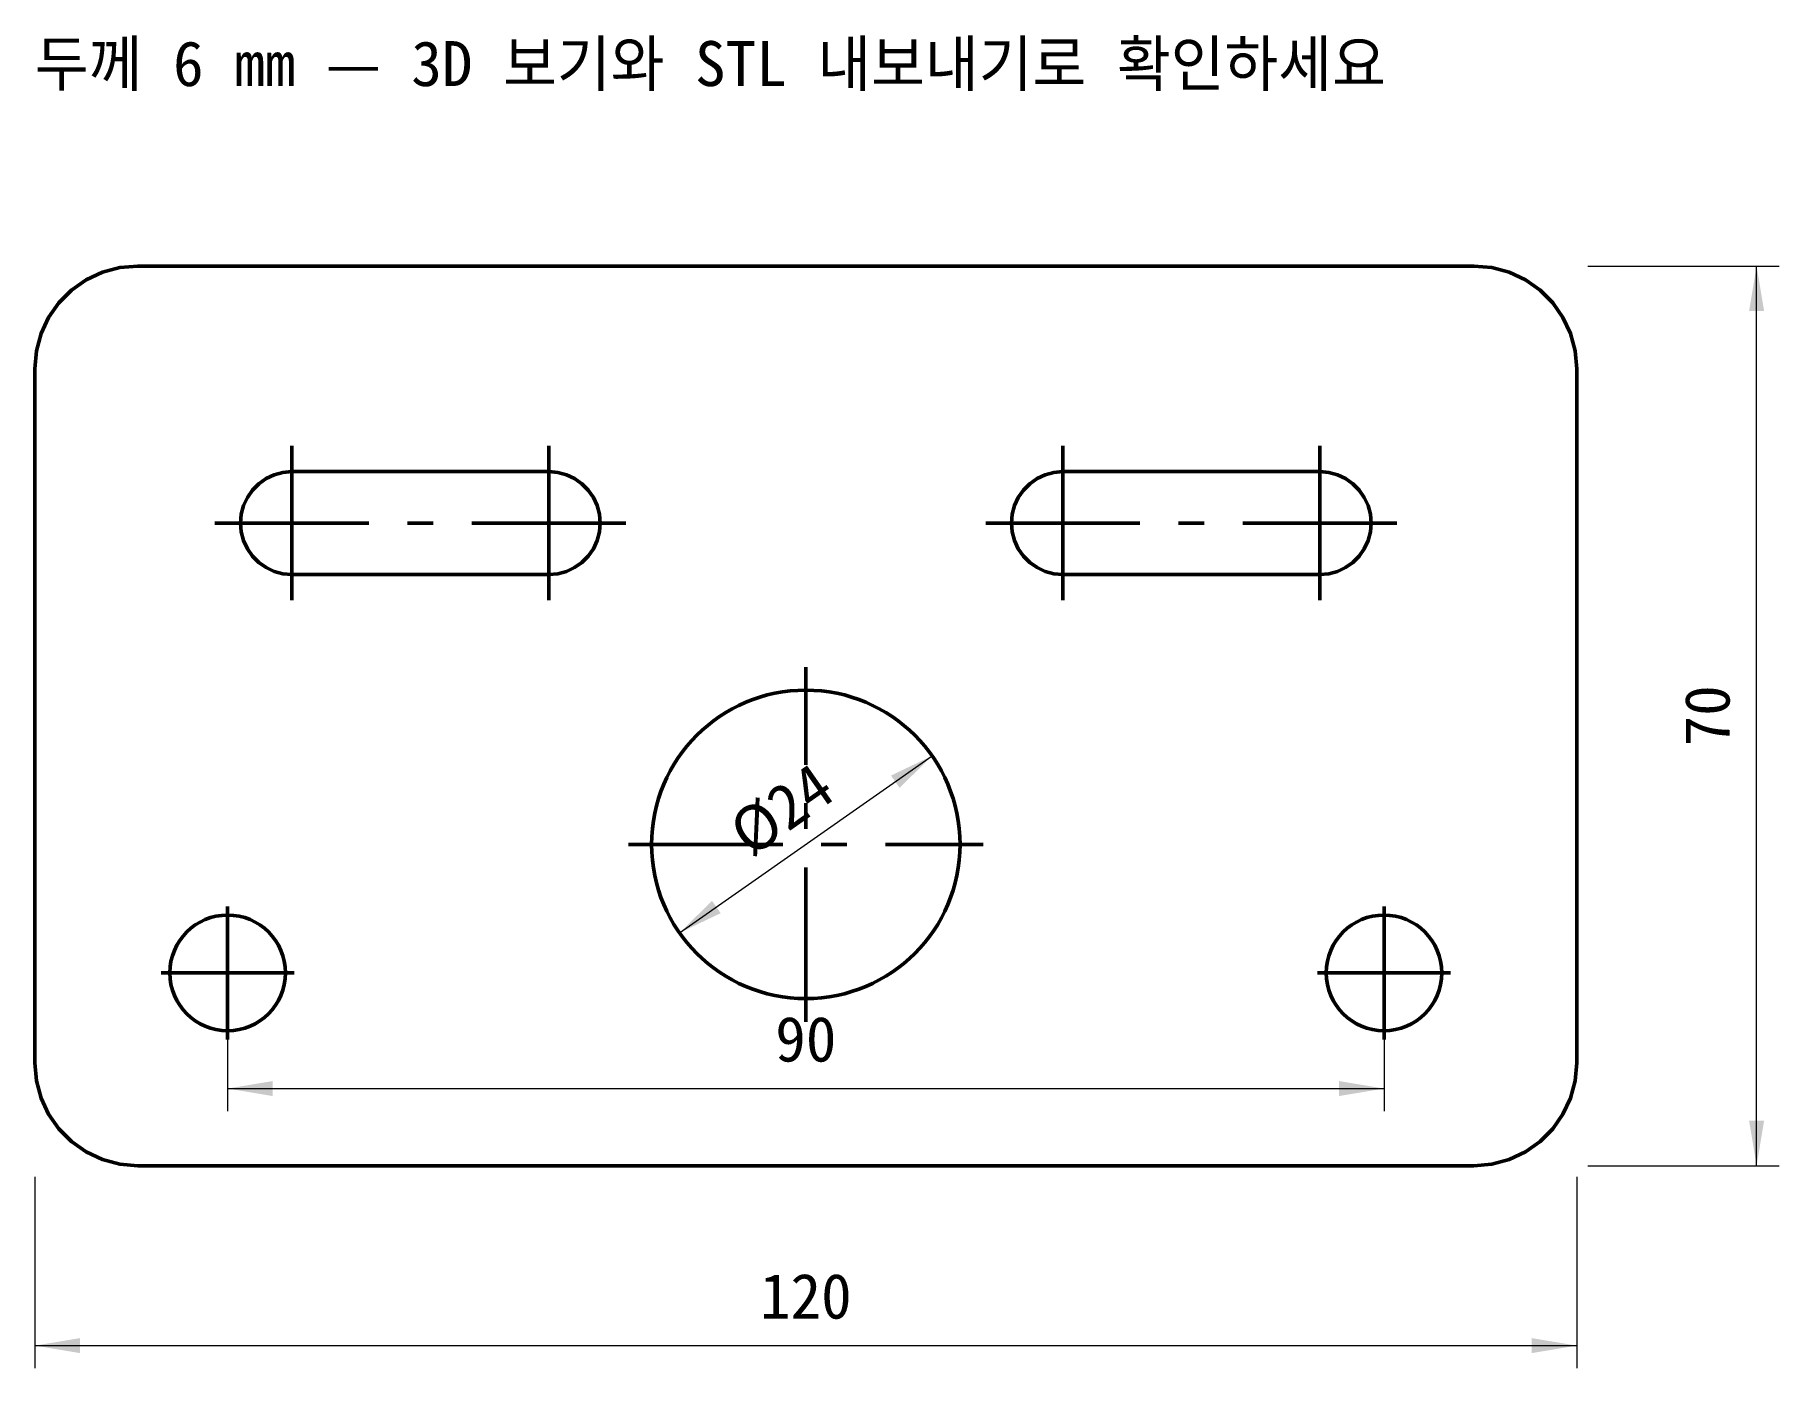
# Model space of a CAD drawing. Header units: millimetres. Extents: x 0 to 136, y -16 to 88.
import ezdxf
from ezdxf.enums import TextEntityAlignment as Align

# ---------------------------------------------------------------- set-up
doc = ezdxf.new("R2010")
doc.units = ezdxf.units.MM
doc.linetypes.add('CENTER', pattern=[20, 12, -3, 2, -3])
doc.layers.add('문자', color=7, linetype='CONTINUOUS', lineweight=25)
doc.layers.add('외형선', color=7, linetype='CONTINUOUS', lineweight=50)
doc.layers.add('치수', color=8, linetype='CONTINUOUS', lineweight=18, true_color=0x2fa36b)

msp = doc.modelspace()

# ---------------------------------------------------------------- linework, layer by layer
at = {"layer": '외형선', "linetype": 'CENTER'}
for p, q in [((20, 44), (20, 56)), ((40, 44), (40, 56)), ((80, 44), (80, 56)), ((100, 44), (100, 56)), ((14, 50), (46, 50)), ((74, 50), (106, 50)), ((60, 11.2), (60, 38.8)), ((46.2, 25), (73.8, 25)), ((15, 9.825), (15, 20.175)), ((105, 9.825), (105, 20.175)), ((9.825, 15), (20.175, 15)), ((99.825, 15), (110.175, 15))]:
    msp.add_line(p, q, dxfattribs=at)
at = {"layer": '외형선'}
for points in [[(112, 0), (113.389185, 0.121538), (114.736161, 0.482459), (116, 1.071797), (117.142301, 1.871644), (118.128356, 2.857699), (118.928203, 4), (119.517541, 5.263839), (119.878462, 6.610815), (120, 8), (120, 62), (119.878462, 63.389185), (119.517541, 64.736161), (118.928203, 66), (118.128356, 67.142301), (117.142301, 68.128356), (116, 68.928203), (114.736161, 69.517541), (113.389185, 69.878462), (112, 70), (8, 70), (6.610815, 69.878462), (5.263839, 69.517541), (4, 68.928203), (2.857699, 68.128356), (1.871644, 67.142301), (1.071797, 66), (0.482459, 64.736161), (0.121538, 63.389185), (0, 62), (0, 8), (0.121538, 6.610815), (0.482459, 5.263839), (1.071797, 4), (1.871644, 2.857699), (2.857699, 1.871644), (4, 1.071797), (5.263839, 0.482459), (6.610815, 0.121538), (8, 0)], [(40, 46), (40.694593, 46.060769), (41.368081, 46.24123), (42, 46.535898), (42.57115, 46.935822), (43.064178, 47.42885), (43.464102, 48), (43.75877, 48.631919), (43.939231, 49.305407), (44, 50), (43.939231, 50.694593), (43.75877, 51.368081), (43.464102, 52), (43.064178, 52.57115), (42.57115, 53.064178), (42, 53.464102), (41.368081, 53.75877), (40.694593, 53.939231), (40, 54), (20, 54), (19.305407, 53.939231), (18.631919, 53.75877), (18, 53.464102), (17.42885, 53.064178), (16.935822, 52.57115), (16.535898, 52), (16.24123, 51.368081), (16.060769, 50.694593), (16, 50), (16.060769, 49.305407), (16.24123, 48.631919), (16.535898, 48), (16.935822, 47.42885), (17.42885, 46.935822), (18, 46.535898), (18.631919, 46.24123), (19.305407, 46.060769), (20, 46)], [(100, 46), (100.694593, 46.060769), (101.368081, 46.24123), (102, 46.535898), (102.57115, 46.935822), (103.064178, 47.42885), (103.464102, 48), (103.75877, 48.631919), (103.939231, 49.305407), (104, 50), (103.939231, 50.694593), (103.75877, 51.368081), (103.464102, 52), (103.064178, 52.57115), (102.57115, 53.064178), (102, 53.464102), (101.368081, 53.75877), (100.694593, 53.939231), (100, 54), (80, 54), (79.305407, 53.939231), (78.631919, 53.75877), (78, 53.464102), (77.42885, 53.064178), (76.935822, 52.57115), (76.535898, 52), (76.24123, 51.368081), (76.060769, 50.694593), (76, 50), (76.060769, 49.305407), (76.24123, 48.631919), (76.535898, 48), (76.935822, 47.42885), (77.42885, 46.935822), (78, 46.535898), (78.631919, 46.24123), (79.305407, 46.060769), (80, 46)]]:
    msp.add_lwpolyline(points, close=True, dxfattribs=at)
for centre, radius in [((60, 25), 12), ((15, 15), 4.5), ((105, 15), 4.5)]:
    msp.add_circle(centre, radius, dxfattribs=at)
at = {"layer": '치수'}
for p, q in [((120.875, 70), (135.75, 70)), ((134, 0), (134, 70)), ((50.170175, 18.117083), (69.829825, 31.882917)), ((15, 14.125), (15, 4.25)), ((105, 14.125), (105, 4.25)), ((15, 6), (105, 6)), ((120.875, 0), (135.75, 0)), ((0, -0.875), (0, -15.75)), ((120, -0.875), (120, -15.75)), ((0, -14), (120, -14))]:
    msp.add_line(p, q, dxfattribs=at)
for points in [[(134, 70), (133.416667, 66.5), (134.583333, 66.5)], [(69.829825, 31.882917), (66.628206, 30.353238), (67.297379, 29.397561)], [(50.170175, 18.117083), (53.371794, 19.646762), (52.702621, 20.602439)], [(15, 6), (18.5, 5.416667), (18.5, 6.583333)], [(105, 6), (101.5, 6.583333), (101.5, 5.416667)], [(134, 0), (134.583333, 3.5), (133.416667, 3.5)], [(0, -14), (3.5, -14.583333), (3.5, -13.416667)], [(120, -14), (116.5, -13.416667), (116.5, -14.583333)]]:
    msp.add_solid(points, dxfattribs=at)

# ---------------------------------------------------------------- texts
at = {"layer": '문자'}
msp.add_text('두께 6 mm — 3D 보기와 STL 내보내기로 확인하세요', height=3.5, dxfattribs=at).set_placement((0, 84))
at = {"layer": '치수'}
for s, rotation, p in [('70', 90, (131.9, 35)), ('%%c24', 35, (59.096617, 26.290164))]:
    msp.add_text(s, height=3.5, rotation=rotation, dxfattribs=at).set_placement(p, align=Align.CENTER)
for s, p in [('90', (60, 8.1)), ('120', (60, -11.9))]:
    msp.add_text(s, height=3.5, dxfattribs=at).set_placement(p, align=Align.CENTER)

doc.saveas('drawing.dxf')
